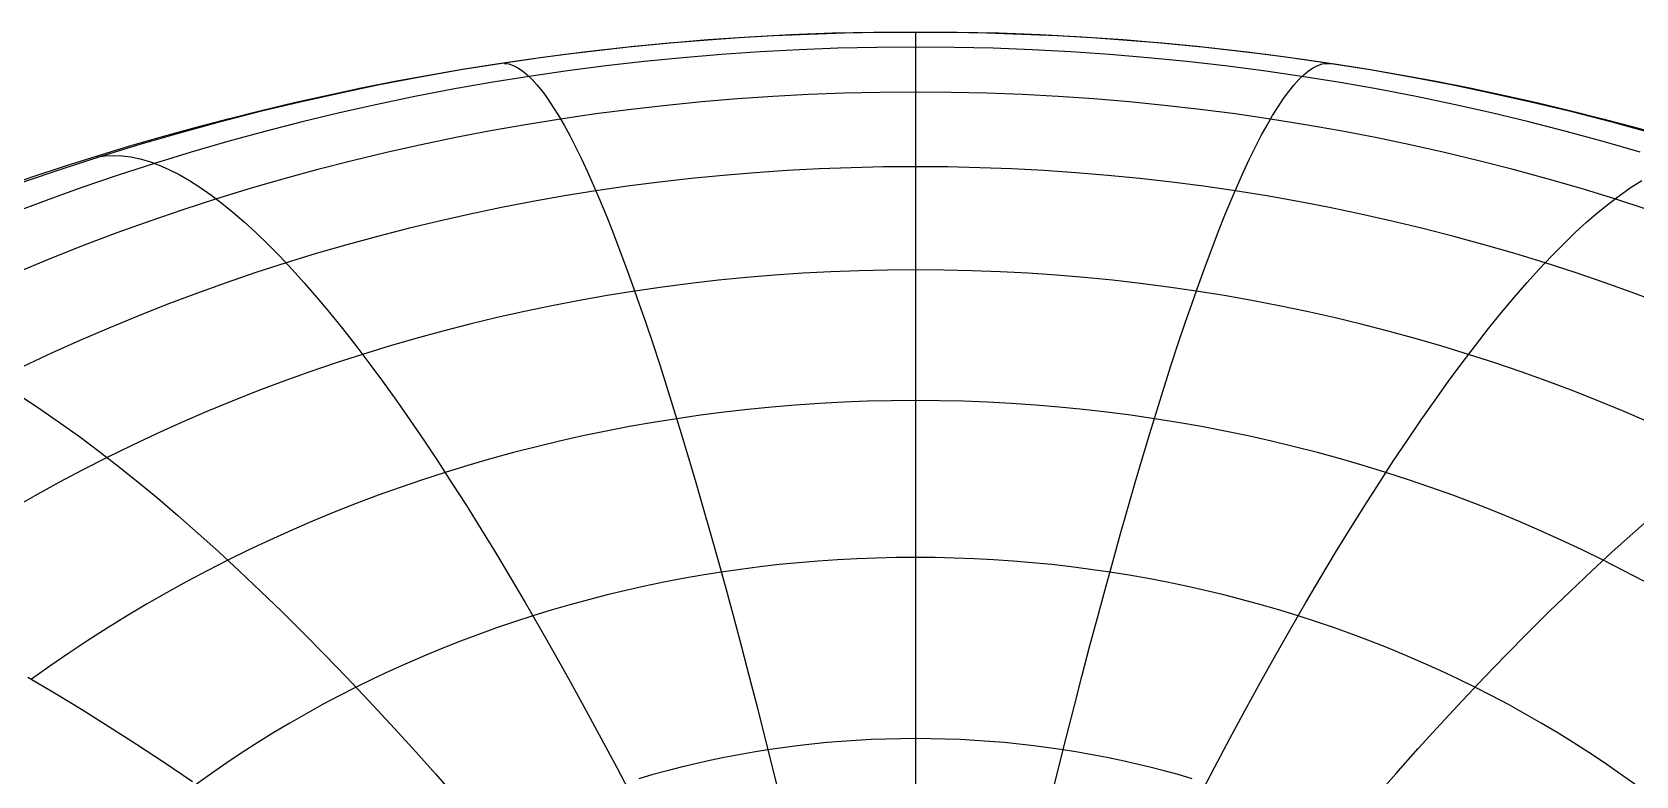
# Model space of a CAD drawing. Header units: millimetres. Extents: x -85 to 85, y -85 to 85.
# Drawn here: x -27.3 to 22.26, y 62.01 to 85 of the extents above; entities that cross this region are included whole.
import ezdxf

# ---------------------------------------------------------------- set-up
doc = ezdxf.new("R2010")
doc.units = ezdxf.units.MM
doc.layers.add('CUT_OUTER', color=1, linetype='Continuous')
doc.layers.add('ENGRAVE_FINE', color=8, linetype='Continuous')

msp = doc.modelspace()

# ---------------------------------------------------------------- linework, layer by layer
at = {"layer": 'CUT_OUTER'}
msp.add_circle((0, 0), 85, dxfattribs=at)
at = {"layer": 'ENGRAVE_FINE'}
for points in [[(22.7474, 81.8799), (21.5221, 82.2144), (20.2903, 82.5304), (19.0522, 82.8278), (17.8084, 83.1064), (16.5591, 83.3661), (15.3048, 83.6069), (14.0459, 83.8287), (12.7826, 84.0315), (11.5155, 84.2151), (10.2448, 84.3796), (8.9711, 84.5248), (7.6946, 84.6508), (6.4157, 84.7574), (5.1349, 84.8447), (3.8526, 84.9126), (2.569, 84.9612), (1.2847, 84.9903), (0, 85), (-1.2847, 84.9903), (-2.569, 84.9612), (-3.8526, 84.9126), (-5.1349, 84.8447), (-6.4157, 84.7574), (-7.6946, 84.6508), (-8.9711, 84.5248), (-10.2448, 84.3796), (-11.5155, 84.2151), (-12.7826, 84.0315), (-14.0459, 83.8287), (-15.3048, 83.6069), (-16.5591, 83.3661), (-17.8084, 83.1064), (-19.0522, 82.8278), (-20.2903, 82.5304), (-21.5221, 82.2144), (-22.7474, 81.8799), (-23.9658, 81.5268), (-25.1768, 81.1554), (-26.3802, 80.7658), (-27.5756, 80.358)], [(0, 84.9871), (0, 84.9482), (0, 84.8835), (0, 84.7929), (0, 84.6765), (0, 84.5344), (0, 84.3664), (0, 84.1728), (0, 83.9535), (0, 83.7087), (0, 83.4383), (0, 83.1425), (0, 82.8215), (0, 82.4751), (0, 82.1037), (0, 81.7072), (0, 81.2859), (0, 80.8398), (0, 80.3691), (0, 79.8739), (0, 79.3543), (0, 78.8106), (0, 78.2429), (0, 77.6514), (0, 77.0362), (0, 76.3975), (0, 75.7356), (0, 75.0505), (0, 74.3427), (0, 73.6122), (0, 72.8592), (0, 72.0841), (0, 71.287), (0, 70.4682), (0, 69.6279), (0, 68.7664), (0, 67.884), (0, 66.9809), (0, 66.0574), (0, 65.1138), (0, 64.1503), (0, 63.1673), (0, 62.1651), (0, 61.1439)], [(22.3882, 81.2898), (21.25, 81.6196), (20.1054, 81.9322), (18.9546, 82.2274), (17.7981, 82.5051), (16.6361, 82.7654), (15.4691, 83.008), (14.2973, 83.233), (13.1213, 83.4402), (11.9412, 83.6296), (10.7574, 83.8012), (9.5704, 83.9548), (8.3805, 84.0905), (7.1881, 84.2081), (5.9934, 84.3077), (4.7969, 84.3893), (3.599, 84.4527), (2.3999, 84.4981), (1.2001, 84.5253), (0, 84.5344), (-1.2001, 84.5253), (-2.3999, 84.4981), (-3.599, 84.4527), (-4.7969, 84.3893), (-5.9934, 84.3077), (-7.1881, 84.2081), (-8.3805, 84.0905), (-9.5704, 83.9548), (-10.7574, 83.8012), (-11.9412, 83.6296), (-13.1213, 83.4402), (-14.2973, 83.233), (-15.4691, 83.008), (-16.6361, 82.7654), (-17.7981, 82.5051), (-18.9546, 82.2274), (-20.1054, 81.9322), (-21.25, 81.6196), (-22.3882, 81.2898), (-23.5195, 80.9428), (-24.6437, 80.5788), (-25.7604, 80.1979), (-26.8692, 79.8001), (-27.9698, 79.3857)], [(-12.7018, 84.0326), (-12.5686, 84.0137), (-12.4317, 83.9691), (-12.2909, 83.899), (-12.1464, 83.8033), (-11.9982, 83.6821), (-11.8463, 83.5354), (-11.6909, 83.3633), (-11.5318, 83.1657), (-11.3693, 82.9429), (-11.2033, 82.6947), (-11.0339, 82.4214), (-10.8611, 82.123), (-10.685, 81.7996), (-10.5057, 81.4512), (-10.3231, 81.078), (-10.1374, 80.6802), (-9.9486, 80.2577), (-9.7568, 79.8108), (-9.5621, 79.3396), (-9.3644, 78.8442), (-9.1638, 78.3249), (-8.9605, 77.7816), (-8.7544, 77.2147), (-8.5457, 76.6242), (-8.3344, 76.0104), (-8.1205, 75.3735), (-7.9041, 74.7135), (-7.6854, 74.0309), (-7.4643, 73.3256), (-7.2409, 72.5981), (-7.0154, 71.8484), (-6.7876, 71.0769), (-6.5579, 70.2837), (-6.3261, 69.469), (-6.0924, 68.6333), (-5.8568, 67.7766), (-5.6195, 66.8992), (-5.3804, 66.0015), (-5.1397, 65.0837), (-4.8975, 64.1461), (-4.6537, 63.1889), (-4.4085, 62.2125), (-4.162, 61.2171)], [(4.162, 61.2171), (4.4085, 62.2125), (4.6537, 63.1889), (4.8975, 64.1461), (5.1397, 65.0837), (5.3804, 66.0015), (5.6195, 66.8992), (5.8568, 67.7766), (6.0924, 68.6333), (6.3261, 69.469), (6.5579, 70.2837), (6.7876, 71.0769), (7.0154, 71.8484), (7.2409, 72.5981), (7.4643, 73.3256), (7.6854, 74.0309), (7.9041, 74.7135), (8.1205, 75.3735), (8.3344, 76.0104), (8.5457, 76.6242), (8.7544, 77.2147), (8.9605, 77.7816), (9.1638, 78.3249), (9.3644, 78.8442), (9.5621, 79.3396), (9.7568, 79.8108), (9.9486, 80.2577), (10.1374, 80.6802), (10.3231, 81.078), (10.5057, 81.4512), (10.685, 81.7996), (10.8611, 82.123), (11.0339, 82.4214), (11.2033, 82.6947), (11.3693, 82.9429), (11.5318, 83.1657), (11.6909, 83.3633), (11.8463, 83.5354), (11.9982, 83.6821), (12.1464, 83.8033), (12.2909, 83.899), (12.4317, 83.9691), (12.5686, 84.0137), (12.7018, 84.0326), (12.8311, 84.026)], [(22.6371, 79.5091), (21.6045, 79.8435), (20.5653, 80.1622), (19.5198, 80.4651), (18.4683, 80.7522), (17.4113, 81.0234), (16.3489, 81.2785), (15.2816, 81.5176), (14.2096, 81.7405), (13.1332, 81.9471), (12.0529, 82.1375), (10.9689, 82.3115), (9.8815, 82.469), (8.7912, 82.6102), (7.6982, 82.7348), (6.6028, 82.8429), (5.5054, 82.9344), (4.4063, 83.0093), (3.3059, 83.0676), (2.2045, 83.1092), (1.1024, 83.1342), (0, 83.1425), (-1.1024, 83.1342), (-2.2045, 83.1092), (-3.3059, 83.0676), (-4.4063, 83.0093), (-5.5054, 82.9344), (-6.6028, 82.8429), (-7.6982, 82.7348), (-8.7912, 82.6102), (-9.8815, 82.469), (-10.9689, 82.3115), (-12.0529, 82.1375), (-13.1332, 81.9471), (-14.2096, 81.7405), (-15.2816, 81.5176), (-16.3489, 81.2785), (-17.4113, 81.0234), (-18.4683, 80.7522), (-19.5198, 80.4651), (-20.5653, 80.1622), (-21.6045, 79.8435), (-22.6371, 79.5091), (-23.6629, 79.1592), (-24.6814, 78.7938), (-25.6925, 78.4131), (-26.6957, 78.0172), (-27.6907, 77.6061)], [(23.1336, 76.5814), (22.2233, 76.9242), (21.3062, 77.2532), (20.3826, 77.5682), (19.4528, 77.8693), (18.517, 78.1563), (17.5757, 78.429), (16.629, 78.6875), (15.6772, 78.9317), (14.7206, 79.1614), (13.7596, 79.3767), (12.7943, 79.5774), (11.8252, 79.7634), (10.8525, 79.9348), (9.8764, 80.0915), (8.8974, 80.2334), (7.9156, 80.3604), (6.9315, 80.4727), (5.9452, 80.57), (4.9571, 80.6524), (3.9675, 80.7198), (2.9767, 80.7723), (1.9849, 80.8098), (0.9926, 80.8323), (0, 80.8398), (-0.9926, 80.8323), (-1.9849, 80.8098), (-2.9767, 80.7723), (-3.9675, 80.7198), (-4.9571, 80.6524), (-5.9452, 80.57), (-6.9315, 80.4727), (-7.9156, 80.3604), (-8.8974, 80.2334), (-9.8764, 80.0915), (-10.8525, 79.9348), (-11.8252, 79.7634), (-12.7943, 79.5774), (-13.7596, 79.3767), (-14.7206, 79.1614), (-15.6772, 78.9317), (-16.629, 78.6875), (-17.5757, 78.429), (-18.517, 78.1563), (-19.4528, 77.8693), (-20.3826, 77.5682), (-21.3062, 77.2532), (-22.2233, 76.9242), (-23.1336, 76.5814), (-24.0369, 76.2249), (-24.9328, 75.8548), (-25.8212, 75.4712), (-26.7017, 75.0743), (-27.5741, 74.6641)], [(-25.3074, 81.132), (-25.0539, 81.1712), (-24.7927, 81.1857), (-24.5239, 81.1754), (-24.2477, 81.1404), (-23.9642, 81.0807), (-23.6733, 80.9963), (-23.3752, 80.8873), (-23.0699, 80.7536), (-22.7577, 80.5953), (-22.4385, 80.4124), (-22.1125, 80.2051), (-21.7797, 79.9733), (-21.4403, 79.7172), (-21.0944, 79.4367), (-20.7421, 79.1321), (-20.3834, 78.8034), (-20.0186, 78.4507), (-19.6476, 78.074), (-19.2706, 77.6736), (-18.8878, 77.2496), (-18.4992, 76.802), (-18.105, 76.331), (-17.7053, 75.8367), (-17.3002, 75.3194), (-16.8898, 74.7791), (-16.4742, 74.2161), (-16.0537, 73.6304), (-15.6282, 73.0223), (-15.198, 72.3919), (-14.7632, 71.7395), (-14.3239, 71.0653), (-13.8802, 70.3694), (-13.4323, 69.6521), (-12.9803, 68.9135), (-12.5243, 68.154), (-12.0645, 67.3737), (-11.601, 66.5729), (-11.1341, 65.7518), (-10.6637, 64.9106), (-10.19, 64.0497), (-9.7133, 63.1693), (-9.2336, 62.2697), (-8.7511, 61.351)], [(8.7511, 61.351), (9.2336, 62.2697), (9.7133, 63.1693), (10.19, 64.0497), (10.6637, 64.9106), (11.1341, 65.7518), (11.601, 66.5729), (12.0645, 67.3737), (12.5243, 68.154), (12.9803, 68.9135), (13.4323, 69.6521), (13.8802, 70.3694), (14.3239, 71.0653), (14.7632, 71.7395), (15.198, 72.3919), (15.6282, 73.0223), (16.0537, 73.6304), (16.4742, 74.2161), (16.8898, 74.7791), (17.3002, 75.3194), (17.7053, 75.8367), (18.105, 76.331), (18.4992, 76.802), (18.8878, 77.2496), (19.2706, 77.6736), (19.6476, 78.074), (20.0186, 78.4507), (20.3834, 78.8034), (20.7421, 79.1321), (21.0944, 79.4367), (21.4403, 79.7172), (21.7797, 79.9733), (22.1125, 80.2051), (22.4385, 80.4124)], [(22.6822, 72.9354), (21.9018, 73.2724), (21.1147, 73.5975), (20.3213, 73.9106), (19.5216, 74.2118), (18.716, 74.5007), (17.9047, 74.7775), (17.0879, 75.042), (16.266, 75.2941), (15.439, 75.5337), (14.6074, 75.7608), (13.7713, 75.9752), (12.9311, 76.177), (12.0868, 76.3661), (11.2389, 76.5424), (10.3876, 76.7059), (9.5332, 76.8564), (8.6758, 76.994), (7.8157, 77.1187), (6.9533, 77.2303), (6.0888, 77.3288), (5.2224, 77.4143), (4.3545, 77.4867), (3.4852, 77.546), (2.6148, 77.5921), (1.7436, 77.625), (0.872, 77.6448), (0, 77.6514), (-0.872, 77.6448), (-1.7436, 77.625), (-2.6148, 77.5921), (-3.4852, 77.546), (-4.3545, 77.4867), (-5.2224, 77.4143), (-6.0888, 77.3288), (-6.9533, 77.2303), (-7.8157, 77.1187), (-8.6758, 76.994), (-9.5332, 76.8564), (-10.3876, 76.7059), (-11.2389, 76.5424), (-12.0868, 76.3661), (-12.9311, 76.177), (-13.7713, 75.9752), (-14.6074, 75.7608), (-15.439, 75.5337), (-16.266, 75.2941), (-17.0879, 75.042), (-17.9047, 74.7775), (-18.716, 74.5007), (-19.5216, 74.2118), (-20.3213, 73.9106), (-21.1147, 73.5975), (-21.9018, 73.2724), (-22.6822, 72.9354), (-23.4556, 72.5867), (-24.2219, 72.2264), (-24.9809, 71.8545), (-25.7322, 71.4713), (-26.4757, 71.0767), (-27.2111, 70.6709), (-27.9383, 70.2541)], [(-27.5648, 73.6958), (-26.9961, 73.3188), (-26.4191, 72.9195), (-25.8341, 72.498), (-25.2412, 72.0543), (-24.6406, 71.5888), (-24.0325, 71.1014), (-23.4171, 70.5924), (-22.7945, 70.0618), (-22.165, 69.5099), (-21.5288, 68.9369), (-20.886, 68.3428), (-20.2368, 67.728), (-19.5815, 67.0925), (-18.9202, 66.4365), (-18.2532, 65.7604), (-17.5805, 65.0642), (-16.9026, 64.3481), (-16.2195, 63.6125), (-15.5314, 62.8575), (-14.8386, 62.0834), (-14.1413, 61.2903)], [(22.5216, 68.0194), (21.8891, 68.355), (21.25, 68.6811), (20.6044, 68.9974), (19.9525, 69.3039), (19.2946, 69.6005), (18.6308, 69.8872), (17.9613, 70.1637), (17.2863, 70.4301), (16.6061, 70.6863), (15.9208, 70.9321), (15.2306, 71.1675), (14.5359, 71.3925), (13.8366, 71.6069), (13.1332, 71.8107), (12.4258, 72.0039), (11.7146, 72.1864), (10.9998, 72.358), (10.2817, 72.5189), (9.5604, 72.6688), (8.8362, 72.8079), (8.1094, 72.9359), (7.38, 73.053), (6.6485, 73.159), (5.9149, 73.254), (5.1794, 73.3378), (4.4425, 73.4105), (3.7041, 73.4721), (2.9647, 73.5225), (2.2243, 73.5617), (1.4832, 73.5897), (0.7417, 73.6066), (0, 73.6122), (-0.7417, 73.6066), (-1.4832, 73.5897), (-2.2243, 73.5617), (-2.9647, 73.5225), (-3.7041, 73.4721), (-4.4425, 73.4105), (-5.1794, 73.3378), (-5.9149, 73.254), (-6.6485, 73.159), (-7.38, 73.053), (-8.1094, 72.9359), (-8.8362, 72.8079), (-9.5604, 72.6688), (-10.2817, 72.5189), (-10.9998, 72.358), (-11.7146, 72.1864), (-12.4258, 72.0039), (-13.1332, 71.8107), (-13.8366, 71.6069), (-14.5359, 71.3925), (-15.2306, 71.1675), (-15.9208, 70.9321), (-16.6061, 70.6863), (-17.2863, 70.4301), (-17.9613, 70.1637), (-18.6308, 69.8872), (-19.2946, 69.6005), (-19.9525, 69.3039), (-20.6044, 68.9974), (-21.25, 68.6811), (-21.8891, 68.355), (-22.5216, 68.0194), (-23.1472, 67.6743), (-23.7657, 67.3197), (-24.377, 66.9559), (-24.9809, 66.5828), (-25.5771, 66.2007), (-26.1656, 65.8097), (-26.7461, 65.4098), (-27.3185, 65.0012)], [(14.1413, 61.2903), (14.8386, 62.0834), (15.5314, 62.8575), (16.2195, 63.6125), (16.9026, 64.3481), (17.5805, 65.0642), (18.2532, 65.7604), (18.9202, 66.4365), (19.5815, 67.0925), (20.2368, 67.728), (20.886, 68.3428), (21.5288, 68.9369), (22.165, 69.5099), (22.7945, 70.0618)], [(22.2228, 61.7616), (21.7573, 62.094), (21.285, 62.4193), (20.8063, 62.7374), (20.3213, 63.0483), (19.83, 63.3517), (19.3328, 63.6477), (18.8296, 63.9361), (18.3207, 64.2169), (17.8062, 64.4899), (17.2863, 64.7551), (16.7611, 65.0125), (16.2309, 65.2618), (15.6956, 65.5031), (15.1556, 65.7363), (14.611, 65.9612), (14.0619, 66.1779), (13.5086, 66.3863), (12.9511, 66.5863), (12.3897, 66.7778), (11.8245, 66.9608), (11.2557, 67.1352), (10.6835, 67.301), (10.1081, 67.4582), (9.5295, 67.6066), (8.9481, 67.7462), (8.3639, 67.8771), (7.7771, 67.9991), (7.1881, 68.1122), (6.5968, 68.2163), (6.0035, 68.3116), (5.4083, 68.3978), (4.8116, 68.4751), (4.2133, 68.5433), (3.6138, 68.6024), (3.0132, 68.6525), (2.4117, 68.6935), (1.8094, 68.7254), (1.2066, 68.7482), (0.6034, 68.7619), (0, 68.7664), (-0.6034, 68.7619), (-1.2066, 68.7482), (-1.8094, 68.7254), (-2.4117, 68.6935), (-3.0132, 68.6525), (-3.6138, 68.6024), (-4.2133, 68.5433), (-4.8116, 68.4751), (-5.4083, 68.3978), (-6.0035, 68.3116), (-6.5968, 68.2163), (-7.1881, 68.1122), (-7.7771, 67.9991), (-8.3639, 67.8771), (-8.9481, 67.7462), (-9.5295, 67.6066), (-10.1081, 67.4582), (-10.6835, 67.301), (-11.2557, 67.1352), (-11.8245, 66.9608), (-12.3897, 66.7778), (-12.9511, 66.5863), (-13.5086, 66.3863), (-14.0619, 66.1779), (-14.611, 65.9612), (-15.1556, 65.7363), (-15.6956, 65.5031), (-16.2309, 65.2618), (-16.7611, 65.0125), (-17.2863, 64.7551), (-17.8062, 64.4899), (-18.3207, 64.2169), (-18.8296, 63.9361), (-19.3328, 63.6477), (-19.83, 63.3517), (-20.3213, 63.0483), (-20.8063, 62.7374), (-21.285, 62.4193), (-21.7573, 62.094), (-22.2228, 61.7616)], [(-27.4351, 65.069), (-26.6063, 64.5805), (-25.7694, 64.0723), (-24.9247, 63.5445), (-24.0723, 62.9975), (-23.2127, 62.4312), (-22.3459, 61.8459)], [(8.5515, 61.928), (8.1168, 62.054), (7.6796, 62.1734), (7.24, 62.2861), (6.7983, 62.3922), (6.3544, 62.4916), (5.9087, 62.5843), (5.4611, 62.6702), (5.0119, 62.7494), (4.5611, 62.8217), (4.109, 62.8873), (3.6556, 62.9459), (3.2011, 62.9978), (2.7456, 63.0427), (2.2893, 63.0807), (1.8323, 63.1119), (1.3747, 63.1361), (0.9167, 63.1535), (0.4584, 63.1638), (0, 63.1673), (-0.4584, 63.1638), (-0.9167, 63.1535), (-1.3747, 63.1361), (-1.8323, 63.1119), (-2.2893, 63.0807), (-2.7456, 63.0427), (-3.2011, 62.9978), (-3.6556, 62.9459), (-4.109, 62.8873), (-4.5611, 62.8217), (-5.0119, 62.7494), (-5.4611, 62.6702), (-5.9087, 62.5843), (-6.3544, 62.4916), (-6.7983, 62.3922), (-7.24, 62.2861), (-7.6796, 62.1734), (-8.1168, 62.054), (-8.5515, 61.928)]]:
    msp.add_lwpolyline(points, dxfattribs=at)

doc.saveas('drawing.dxf')
